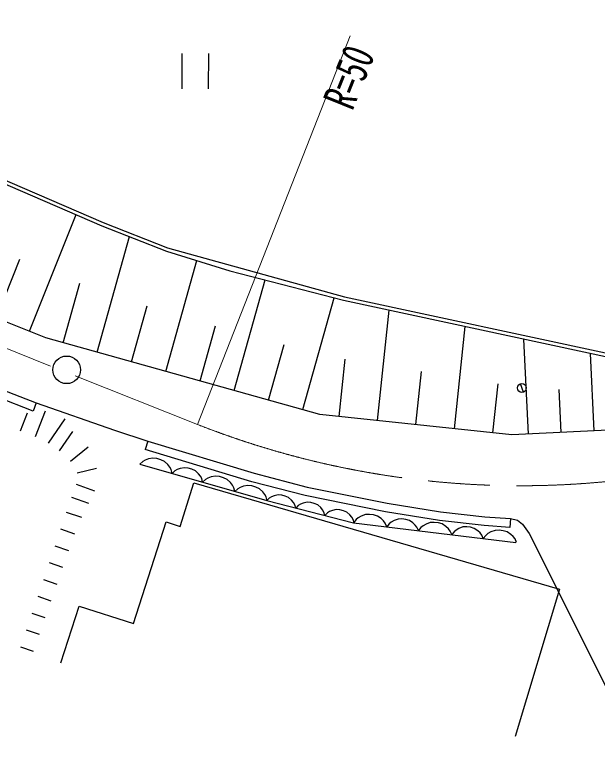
# Model space of a CAD drawing. Units: millimetres, scale not verified. Extents: x 40000 to 680000, y 20000 to 380000.
# Drawn here: x 161024 to 194039, y 244718 to 285922 of the extents above; entities that cross this region are included whole.
import ezdxf
from ezdxf.enums import TextEntityAlignment as Align

# ---------------------------------------------------------------- set-up
doc = ezdxf.new("R2010")
doc.units = ezdxf.units.MM
doc.header["$LTSCALE"] = 1000
doc.linetypes.add('CHAIN', pattern=[18.5, 12, -1.5, 3.5, -1.5])
for name, color, linetype, lineweight in [('M-BGD', 7, 'Continuous', 25), ('M-BMK', 2, 'CHAIN', 13), ('M-BMK-HTXT', 7, 'Continuous', 13), ('M-BMK-SRVR', 3, 'Continuous', 25)]:
    doc.layers.add(name, color=color, linetype=linetype, lineweight=lineweight)
doc.styles.add('ＭＳ ゴシック', font='')
doc.styles.get('ＭＳ ゴシック').set_extended_font_data('MS Gothic')

msp = doc.modelspace()

# ---------------------------------------------------------------- linework, layer by layer
at = {"layer": 'M-BGD'}
for p, q in [((170502, 283721), (170495, 281721)), ((172015, 281715), (172022, 283716)), ((150975, 280410), (165972, 273971)), ((151056, 280593), (166049, 274155)), ((161865, 267991), (164514, 274597)), ((166049, 274155), (169692, 272711)), ((165972, 273971), (169628, 272521)), ((165711, 266804), (167537, 273350)), ((169628, 272521), (173219, 271420)), ((169692, 272711), (179710, 269944)), ((162801, 267616), (151571, 272120)), ((159994, 268742), (161327, 272067)), ((169591, 265722), (171341, 271996)), ((173219, 271420), (179662, 269749)), ((163771, 267346), (164714, 270726)), ((173471, 264640), (175218, 270902)), ((177352, 263558), (179118, 269890)), ((179710, 269944), (195354, 266580)), ((179662, 269749), (195319, 266383)), ((167651, 266263), (168536, 269433)), ((181585, 262940), (182251, 269193)), ((171531, 265181), (172400, 268294)), ((185936, 262476), (186553, 268268)), ((178322, 263287), (162801, 267616)), ((190130, 262174), (189871, 267554)), ((175412, 264099), (176290, 267247)), ((193854, 262353), (193642, 266743)), ((179409, 263171), (179755, 266413)), ((156569, 266135), (162251, 263945)), ((162071, 263478), (156387, 265669)), ((183760, 262708), (184081, 265719)), ((188112, 262245), (188408, 265025)), ((189848, 264551), (189674, 265020)), ((191992, 262264), (191874, 264706)), ((162251, 263945), (162071, 263478)), ((162251, 263945), (166680, 262387)), ((161360, 262364), (161751, 263380)), ((162213, 262036), (162773, 263490)), ((162952, 261659), (163897, 263040)), ((189199, 262129), (178322, 263287)), ((202233, 262757), (189199, 262129)), ((163575, 261232), (164324, 262327)), ((166680, 262387), (168567, 261772)), ((168567, 261772), (168422, 261293)), ((168567, 261772), (174591, 259955)), ((164198, 260642), (165190, 261461)), ((174456, 259474), (168422, 261293)), ((168284, 260622), (168122, 260471)), ((168122, 260471), (175307, 258405)), ((168425, 260700), (168284, 260622)), ((168603, 260768), (168425, 260700)), ((168853, 260815), (168603, 260768)), ((169083, 260788), (168853, 260815)), ((169302, 260725), (169083, 260788)), ((169511, 260625), (169302, 260725)), ((169698, 260453), (169511, 260625)), ((169813, 260301), (169698, 260453)), ((164576, 259986), (165666, 260242)), ((169891, 260160), (169813, 260301)), ((169948, 259946), (169891, 260160)), ((170102, 260089), (169948, 259946)), ((170235, 260163), (170102, 260089)), ((170403, 260227), (170235, 260163)), ((170641, 260271), (170403, 260227)), ((170858, 260246), (170641, 260271)), ((171066, 260186), (170858, 260246)), ((171264, 260092), (171066, 260186)), ((171441, 259929), (171264, 260092)), ((171550, 259785), (171441, 259929)), ((171624, 259651), (171550, 259785)), ((171678, 259449), (171624, 259651)), ((171840, 259600), (171678, 259449)), ((171981, 259678), (171840, 259600)), ((172159, 259745), (171981, 259678)), ((172409, 259792), (172159, 259745)), ((172639, 259765), (172409, 259792)), ((172858, 259702), (172639, 259765)), ((173067, 259603), (172858, 259702)), ((173254, 259430), (173067, 259603)), ((174591, 259955), (177596, 259177)), ((164510, 259338), (165557, 258965)), ((170398, 256946), (171187, 259405)), ((171187, 259405), (191893, 253398)), ((173369, 259278), (173254, 259430)), ((173447, 259137), (173369, 259278)), ((173985, 259220), (173807, 259152)), ((174235, 259267), (173985, 259220)), ((174465, 259240), (174235, 259267)), ((177485, 258690), (174456, 259474)), ((174684, 259177), (174465, 259240)), ((174893, 259077), (174684, 259177)), ((177596, 259177), (182132, 258271)), ((173504, 258923), (173447, 259137)), ((173666, 259074), (173504, 258923)), ((173807, 259152), (173666, 259074)), ((175080, 258905), (174893, 259077)), ((175195, 258753), (175080, 258905)), ((164248, 258599), (165204, 258259)), ((175273, 258612), (175195, 258753)), ((175330, 258398), (175273, 258612)), ((175448, 258544), (175307, 258405)), ((175307, 258405), (180228, 257158)), ((175572, 258618), (175448, 258544)), ((175728, 258684), (175572, 258618)), ((175951, 258733), (175728, 258684)), ((176157, 258715), (175951, 258733)), ((176355, 258665), (176157, 258715)), ((176545, 258582), (176355, 258665)), ((176717, 258433), (176545, 258582)), ((176824, 258301), (176717, 258433)), ((182042, 257779), (177485, 258690)), ((176898, 258177), (176824, 258301)), ((176955, 257987), (176898, 258177)), ((177096, 258127), (176955, 257987)), ((177220, 258201), (177096, 258127)), ((177377, 258266), (177220, 258201)), ((177599, 258315), (177377, 258266)), ((177806, 258298), (177599, 258315)), ((178003, 258248), (177806, 258298)), ((178193, 258165), (178003, 258248)), ((178365, 258016), (178193, 258165)), ((178472, 257884), (178365, 258016)), ((182132, 258271), (185159, 257773)), ((163954, 257754), (164807, 257464)), ((178546, 257760), (178472, 257884)), ((178603, 257570), (178546, 257760)), ((178744, 257710), (178603, 257570)), ((178868, 257783), (178744, 257710)), ((179025, 257849), (178868, 257783)), ((179247, 257898), (179025, 257849)), ((179454, 257881), (179247, 257898)), ((179651, 257830), (179454, 257881)), ((179841, 257747), (179651, 257830)), ((180013, 257598), (179841, 257747)), ((180120, 257466), (180013, 257598)), ((180656, 257527), (180491, 257433)), ((180896, 257613), (180656, 257527)), ((181127, 257623), (180896, 257613)), ((181353, 257596), (181127, 257623)), ((181575, 257531), (181353, 257596)), ((181788, 257390), (181575, 257531)), ((185090, 257278), (182042, 257779)), ((185159, 257773), (187662, 257488)), ((167770, 251449), (169615, 257197)), ((169615, 257197), (170398, 256946)), ((180194, 257342), (180120, 257466)), ((180251, 257152), (180194, 257342)), ((180364, 257333), (180228, 257158)), ((180228, 257158), (189415, 256043)), ((180491, 257433), (180364, 257333)), ((181925, 257258), (181788, 257390)), ((182024, 257132), (181925, 257258)), ((182115, 256929), (182024, 257132)), ((182364, 257189), (182244, 257095)), ((182520, 257279), (182364, 257189)), ((182747, 257360), (182520, 257279)), ((182966, 257370), (182747, 257360)), ((183180, 257344), (182966, 257370)), ((183391, 257282), (183180, 257344)), ((183592, 257149), (183391, 257282)), ((183722, 257024), (183592, 257149)), ((184569, 257167), (184329, 257081)), ((184800, 257177), (184569, 257167)), ((185027, 257150), (184800, 257177)), ((185248, 257085), (185027, 257150)), ((187616, 256990), (185090, 257278)), ((187662, 257488), (189107, 257387)), ((189107, 257387), (189072, 256888)), ((189107, 257387), (189510, 257303)), ((189510, 257303), (189795, 257068)), ((163630, 256801), (164413, 256535)), ((182244, 257095), (182115, 256929)), ((183816, 256904), (183722, 257024)), ((183902, 256712), (183816, 256904)), ((184038, 256887), (183902, 256712)), ((184165, 256987), (184038, 256887)), ((184329, 257081), (184165, 256987)), ((185461, 256944), (185248, 257085)), ((185598, 256813), (185461, 256944)), ((185698, 256686), (185598, 256813)), ((186037, 256743), (185917, 256649)), ((186193, 256833), (186037, 256743)), ((186421, 256914), (186193, 256833)), ((186639, 256924), (186421, 256914)), ((186854, 256898), (186639, 256924)), ((187064, 256836), (186854, 256898)), ((187265, 256703), (187064, 256836)), ((187395, 256578), (187265, 256703)), ((189072, 256888), (187616, 256990)), ((188243, 256721), (188003, 256636)), ((188474, 256732), (188243, 256721)), ((188700, 256704), (188474, 256732)), ((188922, 256639), (188700, 256704)), ((189795, 257068), (190165, 256547)), ((185788, 256483), (185698, 256686)), ((185917, 256649), (185788, 256483)), ((187489, 256458), (187395, 256578)), ((187575, 256266), (187489, 256458)), ((187711, 256441), (187575, 256266)), ((187838, 256541), (187711, 256441)), ((188003, 256636), (187838, 256541)), ((189134, 256498), (188922, 256639)), ((189272, 256367), (189134, 256498)), ((189371, 256240), (189272, 256367)), ((190165, 256547), (196092, 244718)), ((189461, 256037), (189371, 256240)), ((163306, 255849), (164080, 255586)), ((162982, 254896), (163747, 254636)), ((162658, 253944), (163414, 253687)), ((191893, 253398), (189381, 245049)), ((162334, 252991), (163081, 252737)), ((163647, 249216), (164681, 252440)), ((164681, 252440), (167770, 251449)), ((162010, 252039), (162748, 251788)), ((161685, 251086), (162415, 250838)), ((161361, 250134), (162083, 249888))]:
    msp.add_line(p, q, dxfattribs=at)
msp.add_circle((189761, 264785), 250, dxfattribs=at)
at = {"layer": 'M-BMK'}
msp.add_line((112858, 285922), (171382, 262721), dxfattribs=at)
msp.add_arc((189688, 309253), 50004, 248.5248, 286.7199, dxfattribs=at)
at = {"layer": 'M-BMK-HTXT'}
msp.add_line((180035, 284714), (171382, 262721), dxfattribs=at)
at = {"layer": 'M-BMK-SRVR'}
msp.add_circle((163978, 265811), 781, dxfattribs=at)

# ---------------------------------------------------------------- texts
at = {"layer": 'M-BMK-HTXT', "style": 'ＭＳ ゴシック', "width": 0.7}
msp.add_text('R=50', height=1833, rotation=68.103, dxfattribs=at).set_placement((180668, 280220), align=Align.BOTTOM_LEFT)

doc.saveas('drawing.dxf')
